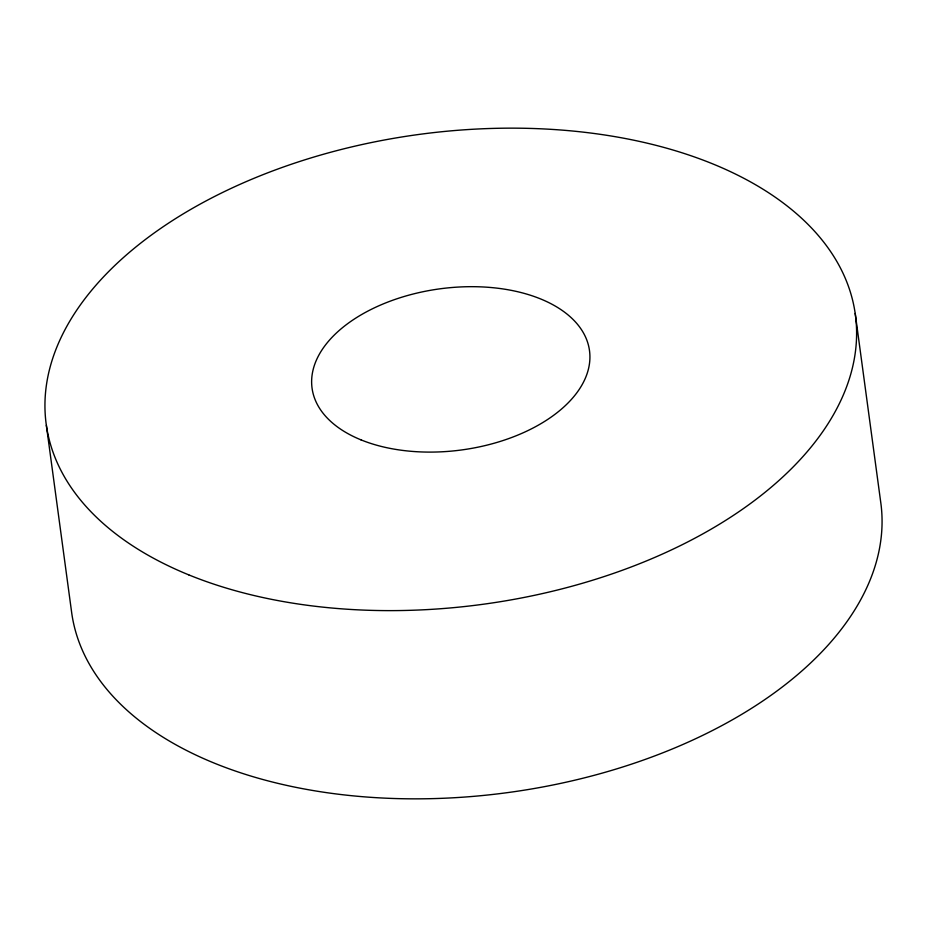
<?xml version="1.0" encoding="UTF-8"?>
<svg xmlns="http://www.w3.org/2000/svg" width="927" height="927" viewBox="0 0 927 927"><rect width="100%" height="100%" fill="white"/><g stroke="black" fill="none" stroke-linecap="round" stroke-linejoin="round"><path stroke-width="1.39" d="M855.204 313.453L880.65 501.681A408.274 237.092 -7.7 0 1 510.105 792.272A408.274 237.092 -7.7 0 1 71.796 613.547L46.35 425.319M360.939 439.838A139.977 81.286 -7.7 0 0 587.718 371.692A139.977 81.286 -7.7 0 0 403.662 296.64A139.977 81.286 -7.7 0 0 360.939 439.838M188.76 574.867A408.274 237.092 -7.7 0 0 850.186 376.095A408.274 237.092 -7.7 0 0 313.372 157.196A408.274 237.092 -7.7 0 0 188.76 574.867"/></g></svg>
